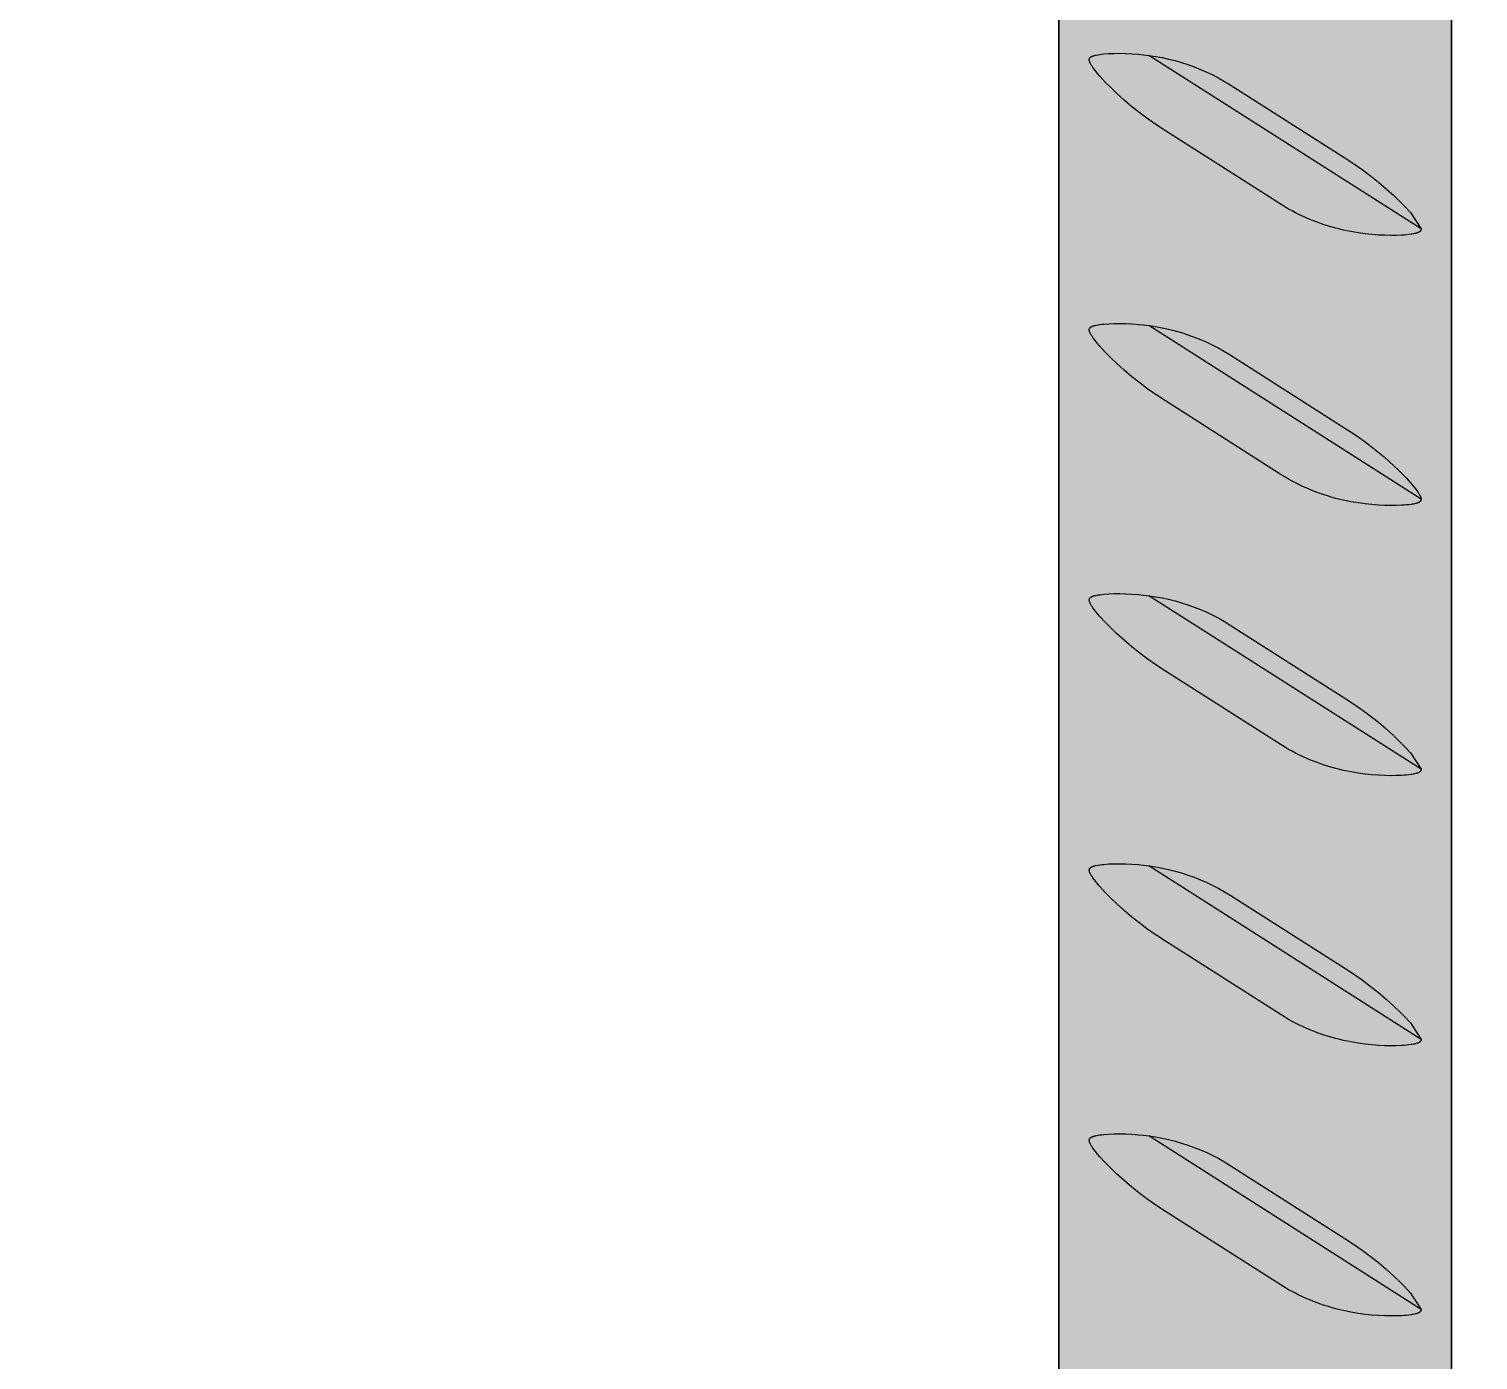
# Model space of a CAD drawing. Header units: millimetres. Extents: x 0 to 1192, y -689 to 404.
# Drawn here: x 345.6 to 404.6, y 104 to 158.2 of the extents above; entities that cross this region are included whole.
import ezdxf

# ---------------------------------------------------------------- set-up
doc = ezdxf.new("R2010")
doc.units = ezdxf.units.MM
doc.layers.add('Blocks', color=7, linetype='Continuous')
doc.layers.add('Blocks$Fill', color=7, linetype='Continuous', true_color=0xffffff)
doc.layers.add('Blocks$Inner', color=7, linetype='Continuous', lineweight=25, true_color=0x007f00)
doc.layers.add('Blocks$Outline', color=7, linetype='Continuous', lineweight=35, true_color=0xff3f3f)

# ---------------------------------------------------------------- blocks, each defined once
blk = doc.blocks.new('Rebar Side Table Front')
at = {"layer": 'Blocks$Fill'}
h = blk.add_hatch(color=256, dxfattribs=at)
h.paths.add_polyline_path([(387.521, 3), (387.522, 1.932), (387.526, 1.864), (387.532, 1.795), (387.54, 1.728), (387.55, 1.66), (387.563, 1.593), (387.578, 1.526), (387.595, 1.46), (387.615, 1.395), (387.637, 1.33), (387.661, 1.266), (387.687, 1.203), (387.715, 1.141), (387.745, 1.08), (387.778, 1.02), (387.812, 0.961), (387.849, 0.903), (387.887, 0.847), (387.928, 0.792), (387.97, 0.738), (388.014, 0.686), (388.06, 0.635), (388.107, 0.586), (388.156, 0.538), (388.207, 0.493), (388.259, 0.449), (388.313, 0.406), (388.368, 0.366), (388.424, 0.328), (388.482, 0.291), (388.541, 0.257), (388.601, 0.224), (388.662, 0.194), (388.724, 0.166), (388.787, 0.139), (388.851, 0.115), (388.916, 0.094), (388.982, 0.074), (389.048, 0.057), (389.114, 0.042), (389.181, 0.029), (389.249, 0.019), (389.317, 0.01), (389.385, 0.005), (389.453, 0.001), (389.521, 0), (401.589, 0.001), (401.658, 0.005), (401.726, 0.01), (401.794, 0.019), (401.861, 0.029), (401.928, 0.042), (401.995, 0.057), (402.061, 0.074), (402.126, 0.094), (402.191, 0.115), (402.255, 0.139), (402.318, 0.166), (402.38, 0.194), (402.441, 0.224), (402.501, 0.257), (402.56, 0.291), (402.618, 0.328), (402.675, 0.366), (402.73, 0.406), (402.783, 0.449), (402.836, 0.493), (402.886, 0.538), (402.935, 0.586), (402.983, 0.635), (403.029, 0.686), (403.073, 0.738), (403.115, 0.792), (403.155, 0.847), (403.194, 0.903), (403.23, 0.961), (403.265, 1.02), (403.297, 1.08), (403.327, 1.141), (403.356, 1.203), (403.382, 1.266), (403.406, 1.33), (403.427, 1.395), (403.447, 1.46), (403.464, 1.526), (403.479, 1.593), (403.492, 1.66), (403.503, 1.728), (403.511, 1.795), (403.517, 1.864), (403.52, 1.932), (403.521, 3), (403.521, 386), (452.521, 386), (453.521, 387), (453.521, 403), (452.521, 404), (228.521, 404), (4.521, 404), (3.521, 403), (3.521, 387), (4.521, 386), (53.521, 386), (53.521, 3), (53.522, 1.932), (53.532, 1.795), (53.54, 1.728), (53.55, 1.66), (53.563, 1.593), (53.578, 1.526), (53.595, 1.46), (53.615, 1.395), (53.637, 1.33), (53.661, 1.266), (53.687, 1.203), (53.715, 1.141), (53.745, 1.08), (53.778, 1.02), (53.812, 0.961), (53.849, 0.903), (53.887, 0.847), (53.928, 0.792), (53.97, 0.738), (54.014, 0.686), (54.059, 0.635), (54.107, 0.586), (54.156, 0.538), (54.207, 0.493), (54.259, 0.449), (54.313, 0.406), (54.368, 0.366), (54.424, 0.328), (54.482, 0.291), (54.541, 0.257), (54.601, 0.224), (54.662, 0.194), (54.724, 0.166), (54.787, 0.139), (54.851, 0.115), (54.916, 0.094), (54.982, 0.074), (55.048, 0.057), (55.114, 0.042), (55.181, 0.029), (55.249, 0.019), (55.317, 0.01), (55.385, 0.005), (55.453, 0.001), (55.521, 0), (67.589, 0.001), (67.658, 0.005), (67.726, 0.01), (67.794, 0.019), (67.861, 0.029), (67.928, 0.042), (67.995, 0.057), (68.061, 0.074), (68.126, 0.094), (68.191, 0.115), (68.255, 0.139), (68.318, 0.166), (68.38, 0.194), (68.441, 0.224), (68.501, 0.257), (68.56, 0.291), (68.618, 0.328), (68.675, 0.366), (68.73, 0.406), (68.783, 0.449), (68.836, 0.493), (68.886, 0.538), (68.935, 0.586), (68.983, 0.635), (69.029, 0.686), (69.073, 0.738), (69.115, 0.792), (69.155, 0.847), (69.194, 0.903), (69.23, 0.961), (69.265, 1.02), (69.297, 1.08), (69.327, 1.141), (69.356, 1.203), (69.382, 1.266), (69.406, 1.33), (69.427, 1.395), (69.447, 1.46), (69.464, 1.526), (69.479, 1.593), (69.492, 1.66), (69.503, 1.728), (69.511, 1.795), (69.517, 1.864), (69.52, 1.932), (69.521, 2), (69.521, 3), (69.521, 185.263), (69.771, 185), (72.617, 185), (387.271, 185), (387.521, 185.263)], flags=0)
h.paths.add_polyline_path([(387.521, 200.74), (387.271, 201), (94.617, 201), (69.771, 201), (69.521, 200.741), (69.521, 370.266), (69.771, 370), (72.617, 370), (387.271, 370), (387.521, 370.266)], flags=0)
at = {"layer": 'Blocks$Inner'}
blk.add_line((387.521, 185.263), (387.521, 3), dxfattribs=at)
for points in [[(396.016, 397), (399.178, 394.986), (399.53, 394.756), (399.875, 394.516), (400.212, 394.264), (400.541, 394.003), (400.861, 393.732), (401.174, 393.451), (401.405, 393.228), (401.63, 392.998), (401.846, 392.76), (402.28, 392.094), (394.578, 397), (396.016, 397), (403.521, 397), (403.521, 3)], [(402.28, 150.094), (402.281, 150.09), (402.28, 150.086), (402.28, 150.082), (402.28, 150.078), (402.28, 150.074), (402.279, 150.07), (402.279, 150.067), (402.278, 150.063), (402.277, 150.059), (402.276, 150.056), (402.275, 150.052), (402.274, 150.048), (402.273, 150.045), (402.272, 150.041), (402.27, 150.038), (402.269, 150.035), (402.268, 150.033), (402.267, 150.031), (402.265, 150.028), (402.263, 150.024), (402.261, 150.021), (402.259, 150.018), (402.257, 150.015), (402.254, 150.012), (402.252, 150.009), (402.249, 150.006), (402.247, 150.003), (402.244, 150), (402.241, 149.997), (402.238, 149.995), (402.235, 149.992), (402.233, 149.99), (402.23, 149.987), (402.226, 149.984), (402.222, 149.981), (402.218, 149.978), (402.214, 149.975), (402.209, 149.972), (402.205, 149.97), (402.201, 149.967), (402.197, 149.965), (402.188, 149.96), (402.179, 149.955), (402.17, 149.951), (402.161, 149.947), (402.148, 149.942), (402.135, 149.937), (402.122, 149.932), (402.109, 149.928), (402.083, 149.92), (402.056, 149.913), (402.013, 149.902), (401.968, 149.893), (401.923, 149.885), (401.878, 149.878), (401.784, 149.865), (401.689, 149.855), (401.586, 149.846), (401.481, 149.84), (401.263, 149.831), (401.036, 149.829), (400.8, 149.834), (400.546, 149.846), (400.281, 149.866), (399.999, 149.896), (399.718, 149.935), (399.419, 149.986), (399.122, 150.047), (398.967, 150.083), (398.813, 150.122), (398.66, 150.164), (398.507, 150.209), (398.294, 150.276), (398.083, 150.35), (397.893, 150.421), (397.743, 150.482), (397.595, 150.545), (397.447, 150.612), (397.301, 150.682), (397.161, 150.752), (397.023, 150.825), (396.886, 150.901), (396.751, 150.98), (396.535, 151.113), (391.864, 154.088), (391.512, 154.318), (391.168, 154.558), (390.831, 154.81), (390.502, 155.071), (390.181, 155.342), (389.869, 155.624), (389.637, 155.846), (389.413, 156.076), (389.196, 156.314), (389.103, 156.422), (389.013, 156.533), (388.962, 156.6), (388.912, 156.668), (388.875, 156.722), (388.858, 156.749), (388.84, 156.777), (388.827, 156.8), (388.814, 156.823), (388.802, 156.847), (388.796, 156.859), (388.791, 156.871), (388.787, 156.88), (388.783, 156.889), (388.78, 156.898), (388.776, 156.908), (388.773, 156.917), (388.771, 156.926), (388.768, 156.936), (388.767, 156.941), (388.766, 156.946), (388.765, 156.953), (388.763, 156.96), (388.763, 156.964), (388.763, 156.968), (388.762, 156.972), (388.762, 156.975), (388.762, 156.979), (388.762, 156.983), (388.762, 156.987), (388.762, 156.99), (388.762, 156.994), (388.762, 156.998), (388.763, 157.002), (388.763, 157.005), (388.764, 157.009), (388.765, 157.012), (388.765, 157.015), (388.766, 157.018), (388.767, 157.021), (388.768, 157.025), (388.769, 157.028), (388.77, 157.031), (388.772, 157.034), (388.773, 157.037), (388.774, 157.04), (388.776, 157.043), (388.777, 157.046), (388.779, 157.049), (388.781, 157.052), (388.782, 157.054), (388.784, 157.057), (388.787, 157.06), (388.789, 157.063), (388.791, 157.066), (388.794, 157.069), (388.796, 157.072), (388.799, 157.074), (388.801, 157.077), (388.804, 157.08), (388.807, 157.082), (388.81, 157.084), (388.813, 157.087), (388.816, 157.089), (388.819, 157.091), (388.825, 157.096), (388.828, 157.099), (388.832, 157.101), (388.836, 157.104), (388.84, 157.106), (388.849, 157.111), (388.857, 157.115), (388.865, 157.119), (388.874, 157.123), (388.882, 157.127), (388.891, 157.131), (388.903, 157.135), (388.914, 157.14), (388.926, 157.144), (388.938, 157.148), (388.962, 157.155), (388.986, 157.161), (389.013, 157.168), (389.041, 157.174), (389.119, 157.189), (389.197, 157.201), (389.275, 157.211), (389.353, 157.219), (389.562, 157.235), (389.779, 157.243), (390.006, 157.245), (390.242, 157.24), (390.502, 157.228), (390.762, 157.208), (390.975, 157.186), (391.189, 157.159)], [(402.28, 139.094), (402.281, 139.09), (402.28, 139.086), (402.28, 139.082), (402.28, 139.078), (402.28, 139.074), (402.279, 139.07), (402.279, 139.067), (402.278, 139.063), (402.277, 139.059), (402.276, 139.056), (402.275, 139.052), (402.274, 139.048), (402.273, 139.045), (402.272, 139.041), (402.27, 139.038), (402.269, 139.035), (402.268, 139.033), (402.267, 139.031), (402.265, 139.028), (402.263, 139.024), (402.261, 139.021), (402.259, 139.018), (402.257, 139.015), (402.254, 139.012), (402.252, 139.009), (402.249, 139.006), (402.247, 139.003), (402.244, 139), (402.241, 138.997), (402.238, 138.995), (402.235, 138.992), (402.233, 138.99), (402.23, 138.987), (402.226, 138.984), (402.222, 138.981), (402.218, 138.978), (402.214, 138.975), (402.209, 138.972), (402.205, 138.97), (402.201, 138.967), (402.197, 138.965), (402.188, 138.96), (402.179, 138.955), (402.17, 138.951), (402.161, 138.947), (402.148, 138.942), (402.135, 138.937), (402.122, 138.932), (402.109, 138.928), (402.083, 138.92), (402.056, 138.913), (402.013, 138.902), (401.968, 138.893), (401.923, 138.885), (401.878, 138.878), (401.784, 138.865), (401.689, 138.855), (401.586, 138.846), (401.481, 138.84), (401.263, 138.831), (401.036, 138.829), (400.8, 138.834), (400.546, 138.846), (400.281, 138.866), (399.999, 138.896), (399.718, 138.935), (399.419, 138.986), (399.122, 139.047), (398.967, 139.083), (398.813, 139.122), (398.66, 139.164), (398.507, 139.209), (398.294, 139.276), (398.083, 139.35), (397.893, 139.421), (397.743, 139.482), (397.595, 139.545), (397.447, 139.612), (397.301, 139.682), (397.161, 139.752), (397.023, 139.825), (396.886, 139.901), (396.751, 139.98), (396.535, 140.113), (391.864, 143.088), (391.512, 143.318), (391.168, 143.558), (390.831, 143.81), (390.502, 144.071), (390.181, 144.342), (389.869, 144.624), (389.637, 144.846), (389.413, 145.076), (389.196, 145.314), (389.103, 145.422), (389.013, 145.533), (388.962, 145.6), (388.912, 145.668), (388.875, 145.722), (388.858, 145.749), (388.84, 145.777), (388.827, 145.8), (388.814, 145.823), (388.802, 145.847), (388.796, 145.859), (388.791, 145.871), (388.787, 145.88), (388.783, 145.889), (388.78, 145.898), (388.776, 145.908), (388.773, 145.917), (388.771, 145.926), (388.768, 145.936), (388.767, 145.941), (388.766, 145.946), (388.765, 145.953), (388.763, 145.96), (388.763, 145.964), (388.763, 145.968), (388.762, 145.972), (388.762, 145.975), (388.762, 145.979), (388.762, 145.983), (388.762, 145.987), (388.762, 145.99), (388.762, 145.994), (388.762, 145.998), (388.763, 146.002), (388.763, 146.005), (388.764, 146.009), (388.765, 146.012), (388.765, 146.015), (388.766, 146.018), (388.767, 146.021), (388.768, 146.025), (388.769, 146.028), (388.77, 146.031), (388.772, 146.034), (388.773, 146.037), (388.774, 146.04), (388.776, 146.043), (388.777, 146.046), (388.779, 146.049), (388.781, 146.052), (388.782, 146.054), (388.784, 146.057), (388.787, 146.06), (388.789, 146.063), (388.791, 146.066), (388.794, 146.069), (388.796, 146.072), (388.799, 146.074), (388.801, 146.077), (388.804, 146.08), (388.807, 146.082), (388.81, 146.084), (388.813, 146.087), (388.816, 146.089), (388.819, 146.091), (388.825, 146.096), (388.828, 146.099), (388.832, 146.101), (388.836, 146.104), (388.84, 146.106), (388.849, 146.111), (388.857, 146.115), (388.865, 146.119), (388.874, 146.123), (388.882, 146.127), (388.891, 146.131), (388.903, 146.135), (388.914, 146.14), (388.926, 146.144), (388.938, 146.148), (388.962, 146.155), (388.986, 146.161), (389.013, 146.168), (389.041, 146.174), (389.119, 146.189), (389.197, 146.201), (389.275, 146.211), (389.353, 146.219), (389.562, 146.235), (389.779, 146.243), (390.006, 146.245), (390.242, 146.24), (390.502, 146.228), (390.762, 146.208), (390.975, 146.186), (391.189, 146.159)], [(402.28, 128.094), (402.281, 128.09), (402.28, 128.086), (402.28, 128.082), (402.28, 128.078), (402.28, 128.074), (402.279, 128.07), (402.279, 128.067), (402.278, 128.063), (402.277, 128.059), (402.276, 128.056), (402.275, 128.052), (402.274, 128.048), (402.273, 128.045), (402.272, 128.041), (402.27, 128.038), (402.269, 128.035), (402.268, 128.033), (402.267, 128.031), (402.265, 128.028), (402.263, 128.024), (402.261, 128.021), (402.259, 128.018), (402.257, 128.015), (402.254, 128.012), (402.252, 128.009), (402.249, 128.006), (402.247, 128.003), (402.244, 128), (402.241, 127.997), (402.238, 127.995), (402.235, 127.992), (402.233, 127.99), (402.23, 127.987), (402.226, 127.984), (402.222, 127.981), (402.218, 127.978), (402.214, 127.975), (402.209, 127.972), (402.205, 127.97), (402.201, 127.967), (402.197, 127.965), (402.188, 127.96), (402.179, 127.955), (402.17, 127.951), (402.161, 127.947), (402.148, 127.942), (402.135, 127.937), (402.122, 127.932), (402.109, 127.928), (402.083, 127.92), (402.056, 127.913), (402.013, 127.902), (401.968, 127.893), (401.923, 127.885), (401.878, 127.878), (401.784, 127.865), (401.689, 127.855), (401.586, 127.846), (401.481, 127.84), (401.263, 127.831), (401.036, 127.829), (400.8, 127.834), (400.546, 127.846), (400.281, 127.866), (399.999, 127.896), (399.718, 127.935), (399.419, 127.986), (399.122, 128.047), (398.967, 128.083), (398.813, 128.122), (398.66, 128.164), (398.507, 128.209), (398.294, 128.276), (398.083, 128.35), (397.893, 128.421), (397.743, 128.482), (397.595, 128.545), (397.447, 128.612), (397.301, 128.682), (397.161, 128.752), (397.023, 128.825), (396.886, 128.901), (396.751, 128.98), (396.535, 129.113), (391.864, 132.088), (391.512, 132.318), (391.168, 132.558), (390.831, 132.81), (390.502, 133.071), (390.181, 133.342), (389.869, 133.624), (389.637, 133.846), (389.413, 134.076), (389.196, 134.314), (389.103, 134.422), (389.013, 134.533), (388.962, 134.6), (388.912, 134.668), (388.875, 134.722), (388.858, 134.749), (388.84, 134.777), (388.827, 134.8), (388.814, 134.823), (388.802, 134.847), (388.796, 134.859), (388.791, 134.871), (388.787, 134.88), (388.783, 134.889), (388.78, 134.898), (388.776, 134.908), (388.773, 134.917), (388.771, 134.926), (388.768, 134.936), (388.767, 134.941), (388.766, 134.946), (388.765, 134.953), (388.763, 134.96), (388.763, 134.964), (388.763, 134.968), (388.762, 134.972), (388.762, 134.975), (388.762, 134.979), (388.762, 134.983), (388.762, 134.987), (388.762, 134.99), (388.762, 134.994), (388.762, 134.998), (388.763, 135.002), (388.763, 135.005), (388.764, 135.009), (388.765, 135.012), (388.765, 135.015), (388.766, 135.018), (388.767, 135.021), (388.768, 135.025), (388.769, 135.028), (388.77, 135.031), (388.772, 135.034), (388.773, 135.037), (388.774, 135.04), (388.776, 135.043), (388.777, 135.046), (388.779, 135.049), (388.781, 135.052), (388.782, 135.054), (388.784, 135.057), (388.787, 135.06), (388.789, 135.063), (388.791, 135.066), (388.794, 135.069), (388.796, 135.072), (388.799, 135.074), (388.801, 135.077), (388.804, 135.08), (388.807, 135.082), (388.81, 135.084), (388.813, 135.087), (388.816, 135.089), (388.819, 135.091), (388.825, 135.096), (388.828, 135.099), (388.832, 135.101), (388.836, 135.104), (388.84, 135.106), (388.849, 135.111), (388.857, 135.115), (388.865, 135.119), (388.874, 135.123), (388.882, 135.127), (388.891, 135.131), (388.903, 135.135), (388.914, 135.14), (388.926, 135.144), (388.938, 135.148), (388.962, 135.155), (388.986, 135.161), (389.013, 135.168), (389.041, 135.174), (389.119, 135.189), (389.197, 135.201), (389.275, 135.211), (389.353, 135.219), (389.562, 135.235), (389.779, 135.243), (390.006, 135.245), (390.242, 135.24), (390.502, 135.228), (390.762, 135.208), (390.975, 135.186), (391.189, 135.159)], [(402.28, 117.094), (402.281, 117.09), (402.28, 117.086), (402.28, 117.082), (402.28, 117.078), (402.28, 117.074), (402.279, 117.07), (402.279, 117.067), (402.278, 117.063), (402.277, 117.059), (402.276, 117.056), (402.275, 117.052), (402.274, 117.048), (402.273, 117.045), (402.272, 117.041), (402.27, 117.038), (402.269, 117.035), (402.268, 117.033), (402.267, 117.031), (402.265, 117.028), (402.263, 117.024), (402.261, 117.021), (402.259, 117.018), (402.257, 117.015), (402.254, 117.012), (402.252, 117.009), (402.249, 117.006), (402.247, 117.003), (402.244, 117), (402.241, 116.997), (402.238, 116.995), (402.235, 116.992), (402.233, 116.99), (402.23, 116.987), (402.226, 116.984), (402.222, 116.981), (402.218, 116.978), (402.214, 116.975), (402.209, 116.972), (402.205, 116.97), (402.201, 116.967), (402.197, 116.965), (402.188, 116.96), (402.179, 116.955), (402.17, 116.951), (402.161, 116.947), (402.148, 116.942), (402.135, 116.937), (402.122, 116.932), (402.109, 116.928), (402.083, 116.92), (402.056, 116.913), (402.013, 116.902), (401.968, 116.893), (401.923, 116.885), (401.878, 116.878), (401.784, 116.865), (401.689, 116.855), (401.586, 116.846), (401.481, 116.84), (401.263, 116.831), (401.036, 116.829), (400.8, 116.834), (400.546, 116.846), (400.281, 116.866), (399.999, 116.896), (399.718, 116.935), (399.419, 116.986), (399.122, 117.047), (398.967, 117.083), (398.813, 117.122), (398.66, 117.164), (398.507, 117.209), (398.294, 117.276), (398.083, 117.35), (397.893, 117.421), (397.743, 117.482), (397.595, 117.545), (397.447, 117.612), (397.301, 117.682), (397.161, 117.752), (397.023, 117.825), (396.886, 117.901), (396.751, 117.98), (396.535, 118.113), (391.864, 121.088), (391.512, 121.318), (391.168, 121.558), (390.831, 121.81), (390.502, 122.071), (390.181, 122.342), (389.869, 122.624), (389.637, 122.846), (389.413, 123.076), (389.196, 123.314), (389.103, 123.422), (389.013, 123.533), (388.962, 123.6), (388.912, 123.668), (388.875, 123.722), (388.858, 123.749), (388.84, 123.777), (388.827, 123.8), (388.814, 123.823), (388.802, 123.847), (388.796, 123.859), (388.791, 123.871), (388.787, 123.88), (388.783, 123.889), (388.78, 123.898), (388.776, 123.908), (388.773, 123.917), (388.771, 123.926), (388.768, 123.936), (388.767, 123.941), (388.766, 123.946), (388.765, 123.953), (388.763, 123.96), (388.763, 123.964), (388.763, 123.968), (388.762, 123.972), (388.762, 123.975), (388.762, 123.979), (388.762, 123.983), (388.762, 123.987), (388.762, 123.99), (388.762, 123.994), (388.762, 123.998), (388.763, 124.002), (388.763, 124.005), (388.764, 124.009), (388.765, 124.012), (388.765, 124.015), (388.766, 124.018), (388.767, 124.021), (388.768, 124.025), (388.769, 124.028), (388.77, 124.031), (388.772, 124.034), (388.773, 124.037), (388.774, 124.04), (388.776, 124.043), (388.777, 124.046), (388.779, 124.049), (388.781, 124.052), (388.782, 124.054), (388.784, 124.057), (388.787, 124.06), (388.789, 124.063), (388.791, 124.066), (388.794, 124.069), (388.796, 124.072), (388.799, 124.074), (388.801, 124.077), (388.804, 124.08), (388.807, 124.082), (388.81, 124.084), (388.813, 124.087), (388.816, 124.089), (388.819, 124.091), (388.825, 124.096), (388.828, 124.099), (388.832, 124.101), (388.836, 124.104), (388.84, 124.106), (388.849, 124.111), (388.857, 124.115), (388.865, 124.119), (388.874, 124.123), (388.882, 124.127), (388.891, 124.131), (388.903, 124.135), (388.914, 124.14), (388.926, 124.144), (388.938, 124.148), (388.962, 124.155), (388.986, 124.161), (389.013, 124.168), (389.041, 124.174), (389.119, 124.189), (389.197, 124.201), (389.275, 124.211), (389.353, 124.219), (389.562, 124.235), (389.779, 124.243), (390.006, 124.245), (390.242, 124.24), (390.502, 124.228), (390.762, 124.208), (390.975, 124.186), (391.189, 124.159)], [(402.28, 106.094), (402.281, 106.09), (402.28, 106.086), (402.28, 106.082), (402.28, 106.078), (402.28, 106.074), (402.279, 106.07), (402.279, 106.067), (402.278, 106.063), (402.277, 106.059), (402.276, 106.056), (402.275, 106.052), (402.274, 106.048), (402.273, 106.045), (402.272, 106.041), (402.27, 106.038), (402.269, 106.035), (402.268, 106.033), (402.267, 106.031), (402.265, 106.028), (402.263, 106.024), (402.261, 106.021), (402.259, 106.018), (402.257, 106.015), (402.254, 106.012), (402.252, 106.009), (402.249, 106.006), (402.247, 106.003), (402.244, 106), (402.241, 105.997), (402.238, 105.995), (402.235, 105.992), (402.233, 105.99), (402.23, 105.987), (402.226, 105.984), (402.222, 105.981), (402.218, 105.978), (402.214, 105.975), (402.209, 105.972), (402.205, 105.97), (402.201, 105.967), (402.197, 105.965), (402.188, 105.96), (402.179, 105.955), (402.17, 105.951), (402.161, 105.947), (402.148, 105.942), (402.135, 105.937), (402.122, 105.932), (402.109, 105.928), (402.083, 105.92), (402.056, 105.913), (402.013, 105.902), (401.968, 105.893), (401.923, 105.885), (401.878, 105.878), (401.784, 105.865), (401.689, 105.855), (401.586, 105.846), (401.481, 105.84), (401.263, 105.831), (401.036, 105.829), (400.8, 105.834), (400.546, 105.846), (400.281, 105.866), (399.999, 105.896), (399.718, 105.935), (399.419, 105.986), (399.122, 106.047), (398.967, 106.083), (398.813, 106.122), (398.66, 106.164), (398.507, 106.209), (398.294, 106.276), (398.083, 106.35), (397.893, 106.421), (397.743, 106.482), (397.595, 106.545), (397.447, 106.612), (397.301, 106.682), (397.161, 106.752), (397.023, 106.825), (396.886, 106.901), (396.751, 106.98), (396.535, 107.113), (391.864, 110.088), (391.512, 110.318), (391.168, 110.558), (390.831, 110.81), (390.502, 111.071), (390.181, 111.342), (389.869, 111.624), (389.637, 111.846), (389.413, 112.076), (389.196, 112.314), (389.103, 112.422), (389.013, 112.533), (388.962, 112.6), (388.912, 112.668), (388.875, 112.722), (388.858, 112.749), (388.84, 112.777), (388.827, 112.8), (388.814, 112.823), (388.802, 112.847), (388.796, 112.859), (388.791, 112.871), (388.787, 112.88), (388.783, 112.889), (388.78, 112.898), (388.776, 112.908), (388.773, 112.917), (388.771, 112.926), (388.768, 112.936), (388.767, 112.941), (388.766, 112.946), (388.765, 112.953), (388.763, 112.96), (388.763, 112.964), (388.763, 112.968), (388.762, 112.972), (388.762, 112.975), (388.762, 112.979), (388.762, 112.983), (388.762, 112.987), (388.762, 112.99), (388.762, 112.994), (388.762, 112.998), (388.763, 113.002), (388.763, 113.005), (388.764, 113.009), (388.765, 113.012), (388.765, 113.015), (388.766, 113.018), (388.767, 113.021), (388.768, 113.025), (388.769, 113.028), (388.77, 113.031), (388.772, 113.034), (388.773, 113.037), (388.774, 113.04), (388.776, 113.043), (388.777, 113.046), (388.779, 113.049), (388.781, 113.052), (388.782, 113.054), (388.784, 113.057), (388.787, 113.06), (388.789, 113.063), (388.791, 113.066), (388.794, 113.069), (388.796, 113.072), (388.799, 113.074), (388.801, 113.077), (388.804, 113.08), (388.807, 113.082), (388.81, 113.084), (388.813, 113.087), (388.816, 113.089), (388.819, 113.091), (388.825, 113.096), (388.828, 113.099), (388.832, 113.101), (388.836, 113.104), (388.84, 113.106), (388.849, 113.111), (388.857, 113.115), (388.865, 113.119), (388.874, 113.123), (388.882, 113.127), (388.891, 113.131), (388.903, 113.135), (388.914, 113.14), (388.926, 113.144), (388.938, 113.148), (388.962, 113.155), (388.986, 113.161), (389.013, 113.168), (389.041, 113.174), (389.119, 113.189), (389.197, 113.201), (389.275, 113.211), (389.353, 113.219), (389.562, 113.235), (389.779, 113.243), (390.006, 113.245), (390.242, 113.24), (390.502, 113.228), (390.762, 113.208), (390.975, 113.186), (391.189, 113.159)]]:
    blk.add_lwpolyline(points, dxfattribs=at)
for points in [[(399.178, 152.986), (399.53, 152.756), (399.875, 152.516), (400.212, 152.264), (400.541, 152.003), (400.861, 151.732), (401.174, 151.451), (401.405, 151.228), (401.63, 150.998), (401.846, 150.76), (402.28, 150.094), (391.189, 157.159), (391.459, 157.119), (391.728, 157.07), (391.996, 157.012), (392.261, 156.946), (392.524, 156.87), (392.784, 156.786), (393.042, 156.693), (393.296, 156.592), (393.546, 156.482), (393.793, 156.364), (394.036, 156.238), (394.274, 156.103), (394.508, 155.961)], [(399.178, 141.986), (399.495, 141.779), (399.722, 141.623), (399.946, 141.463), (400.252, 141.233), (400.587, 140.966), (400.79, 140.794), (400.984, 140.624), (401.174, 140.451), (401.348, 140.284), (401.518, 140.114), (401.684, 139.939), (401.846, 139.76), (401.92, 139.674), (401.992, 139.587), (402.062, 139.497), (402.13, 139.406), (402.164, 139.357), (402.18, 139.333), (402.195, 139.309), (402.207, 139.288), (402.22, 139.267), (402.231, 139.245), (402.242, 139.223), (402.25, 139.206), (402.254, 139.197), (402.258, 139.188), (402.261, 139.18), (402.265, 139.171), (402.268, 139.162), (402.27, 139.152), (402.272, 139.145), (402.274, 139.138), (402.276, 139.131), (402.277, 139.123), (402.279, 139.116), (402.279, 139.112), (402.279, 139.109), (402.28, 139.105), (402.28, 139.101), (402.28, 139.098), (402.28, 139.094), (391.189, 146.159), (391.459, 146.119), (391.728, 146.07), (391.996, 146.012), (392.261, 145.946), (392.524, 145.87), (392.784, 145.786), (393.042, 145.693), (393.296, 145.592), (393.546, 145.482), (393.793, 145.364), (394.036, 145.238), (394.274, 145.103), (394.508, 144.961)], [(399.178, 130.986), (399.53, 130.756), (399.875, 130.516), (400.212, 130.264), (400.541, 130.003), (400.861, 129.732), (401.174, 129.451), (401.405, 129.228), (401.63, 128.998), (401.846, 128.76), (402.28, 128.094), (391.189, 135.159), (391.459, 135.119), (391.728, 135.07), (391.996, 135.012), (392.261, 134.946), (392.524, 134.87), (392.784, 134.786), (393.042, 134.693), (393.296, 134.592), (393.546, 134.482), (393.793, 134.364), (394.036, 134.238), (394.274, 134.103), (394.508, 133.961)], [(399.178, 119.986), (399.53, 119.756), (399.875, 119.516), (400.212, 119.264), (400.541, 119.003), (400.861, 118.732), (401.174, 118.451), (401.405, 118.228), (401.63, 117.998), (401.846, 117.76), (402.28, 117.094), (391.189, 124.159), (391.459, 124.119), (391.728, 124.07), (391.996, 124.012), (392.261, 123.946), (392.524, 123.87), (392.784, 123.786), (393.042, 123.693), (393.296, 123.592), (393.546, 123.482), (393.793, 123.364), (394.036, 123.238), (394.274, 123.103), (394.508, 122.961)], [(399.178, 108.986), (399.53, 108.756), (399.875, 108.516), (400.212, 108.264), (400.541, 108.003), (400.861, 107.732), (401.174, 107.451), (401.405, 107.228), (401.63, 106.998), (401.846, 106.76), (402.28, 106.094), (391.189, 113.159), (391.459, 113.119), (391.728, 113.07), (391.996, 113.012), (392.261, 112.946), (392.524, 112.87), (392.784, 112.786), (393.042, 112.693), (393.296, 112.592), (393.546, 112.482), (393.793, 112.364), (394.036, 112.238), (394.274, 112.103), (394.508, 111.961)]]:
    blk.add_lwpolyline(points, close=True, dxfattribs=at)
at = {"layer": 'Blocks$Outline'}
for points in [[(403.521, 3), (403.521, 386)], [(387.521, 185.263), (387.521, 3)]]:
    blk.add_lwpolyline(points, dxfattribs=at)

msp = doc.modelspace()

# ---------------------------------------------------------------- block references
at = {"layer": 'Blocks'}
msp.add_blockref('Rebar Side Table Front', (0, 0), dxfattribs=at)

doc.saveas('drawing.dxf')
